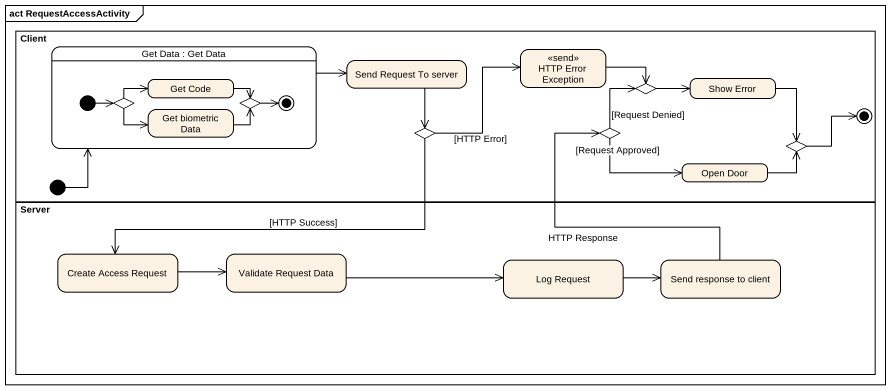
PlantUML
@startuml
mainframe act RequestAccessActivity
hide empty description
state Client <<partition>> {
  state "Get Data : Get Data" as Get_Data {
    state "Get Code" as Get_Code
    state choice2 <<choice>>
    state "Get biometric Data" as Get_biometric_Data
    state choice3 <<choice>>
    [*] -right-> choice2
    choice3 -right-> [*]
  }
  state "Send Request To server" as Send_Request_To_server
  state "HTTP Error Exception" as HTTP_Error_Exception <<send>>
  state choice1 <<choice>>
  state "Show Error" as Show_Error
  state choice4 <<choice>>
  state choice5 <<choice>>
  state choice6 <<choice>>
  state "Open Door" as Open_Door
  choice6 -right-> [*]
  [*] -up-> Get_Data
}
state Server <<partition>> {
  state "Create Access Request" as Create_Access_Request
  state "Validate Request Data" as Validate_Request_Data
  state "Log Request" as Log_Request
  state "Send response to client" as Send_response_to_client
}
Get_Data -right-> Send_Request_To_server
Get_Code -right-> choice3
Send_Request_To_server --> choice4
HTTP_Error_Exception -right-> choice1
choice1 -right-> Show_Error
Show_Error --> choice6
choice2 -right-> Get_Code
choice2 -right-> Get_biometric_Data
Get_biometric_Data -right-> choice3
choice4 -right-> HTTP_Error_Exception : [HTTP Error]
choice4 -left-> Create_Access_Request : [HTTP Success]
choice5 -up-> choice1 : [Request Denied]
choice5 -right-> Open_Door : [Request Approved]
Open_Door -right-> choice6
Create_Access_Request -right-> Validate_Request_Data
Validate_Request_Data -right-> Log_Request
Log_Request -right-> Send_response_to_client
Send_response_to_client -up-> choice5 : HTTP Response
@enduml
